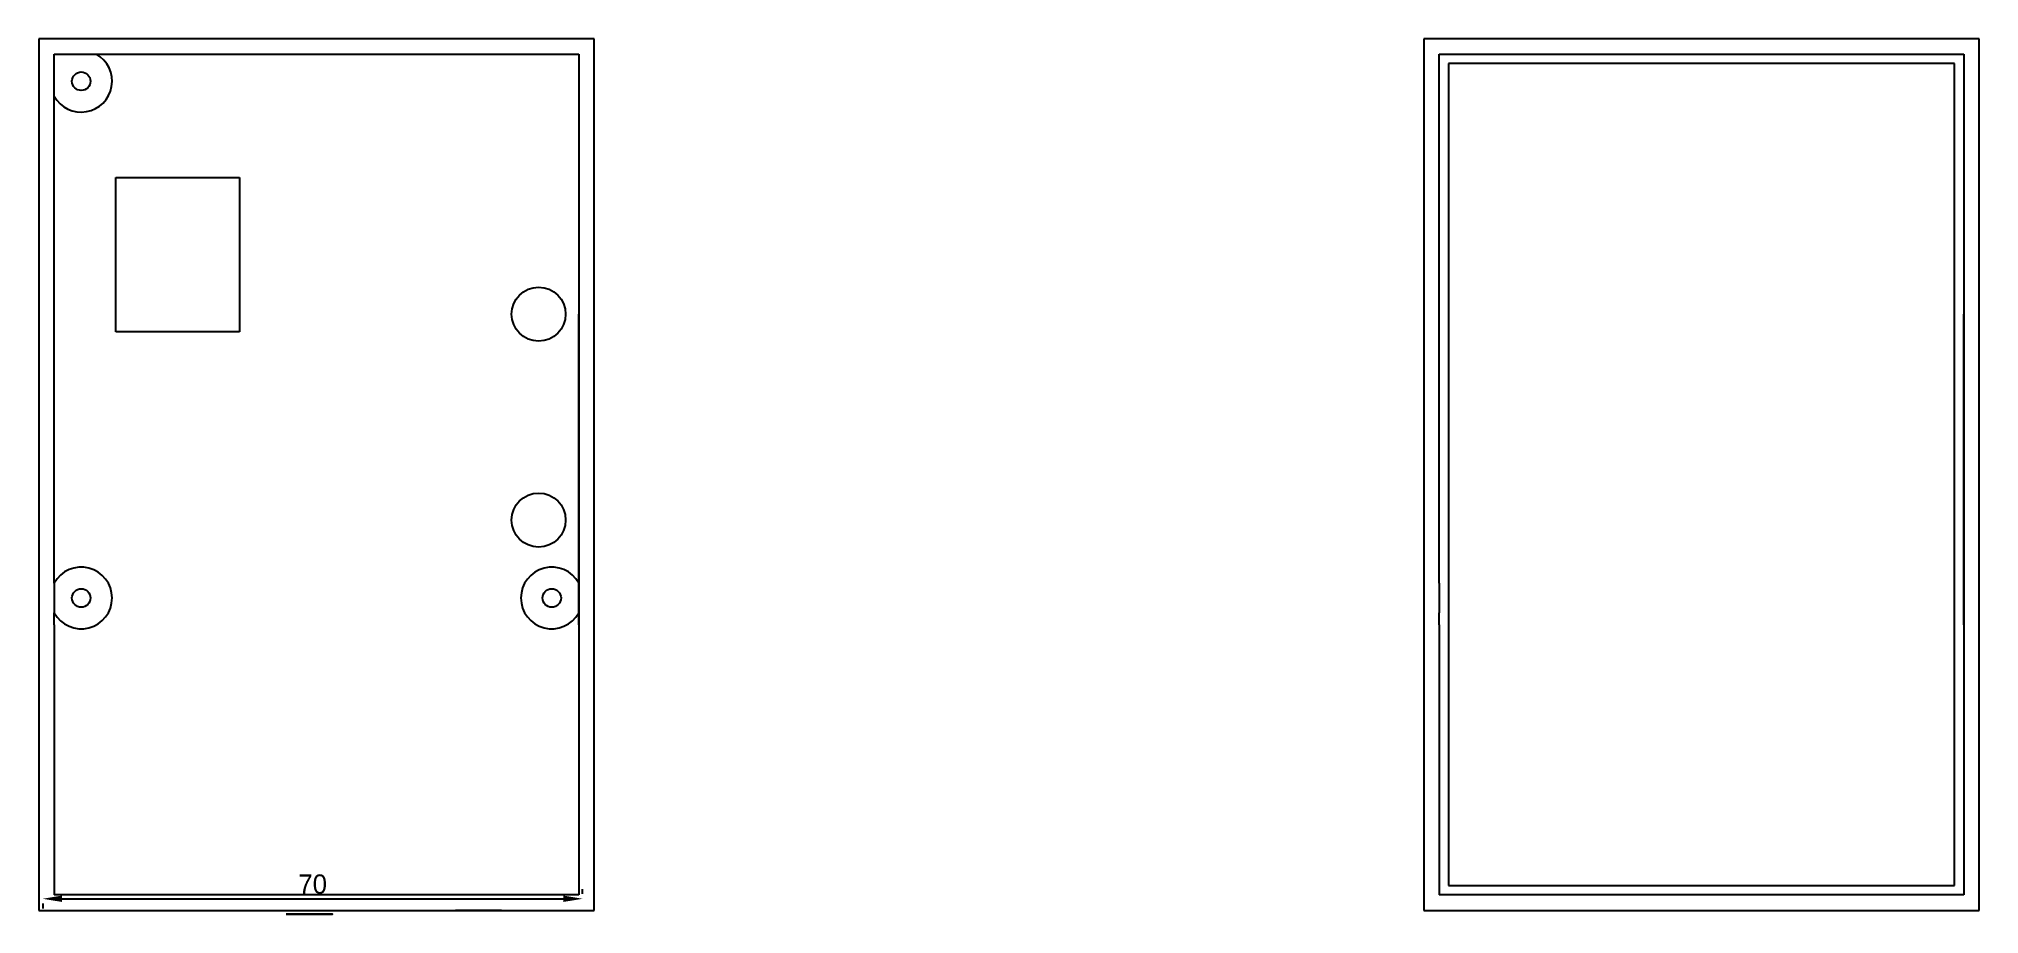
# Model space of a CAD drawing. Header units: millimetres. Extents: x -35 to 216, y -74 to 39.
import ezdxf

# ---------------------------------------------------------------- set-up
doc = ezdxf.new("R2010")
doc.units = ezdxf.units.MM
doc.layers.get('0').update_dxf_attribs({"true_color": 0xc2ced6})
doc.styles.get("Standard").update_dxf_attribs({"font": 'GreatVibes-Regular.ttf'})
doc.dimstyles.new('ISO-25', dxfattribs={"dimtxt": 2.5, "dimasz": 2.5, "dimexe": 1.25, "dimexo": 0.625, "dimtad": 1, "dimtxsty": 'Standard', "dimcen": 2.5, "dimadec": 0, "dimazin": 0, "dimtfac": 1, "dimtmove": 0, "dimatfit": 3, "dimfxl": 1, "dimarcsym": 0})

# ---------------------------------------------------------------- blocks, each defined once
blk = doc.blocks.new('*D1')
at = {"color": 0, "lineweight": -2, "transparency": 16777216}
for p, q in [((-34.93, -72.82), (-34.93, -73.45)), ((-32.43, -72.2), (32.57, -72.2)), ((35.07, -71.57), (35.07, -70.95))]:
    blk.add_line(p, q, dxfattribs=at)
at = {"color": 0, "transparency": 16777216}
for points in [[(-32.43, -71.78), (-32.43, -72.61), (-34.93, -72.2)], [(32.57, -71.78), (32.57, -72.61), (35.07, -72.2)]]:
    blk.add_solid(points, dxfattribs=at)
at = {"layer": 'Defpoints', "color": 0, "transparency": 16777216}
for p in [(-34.93, -72.2, 35), (35.07, -72.2, 35), (35.07, -72.2)]:
    blk.add_point(p, dxfattribs=at)
at = {"color": 0, "transparency": 16777216, "insert": (0.07, -70.31), "char_height": 2.5, "attachment_point": 5}
blk.add_mtext('70', dxfattribs=at)

msp = doc.modelspace()

# ---------------------------------------------------------------- linework, layer by layer
for p, q in [((36.567, 39.302), (-35.433, 39.302)), ((-35.433, 39.302), (-35.433, -73.698)), ((36.567, -73.698), (36.567, 39.302)), ((216.112, 39.302), (144.112, 39.302)), ((144.112, 39.302), (144.112, -73.698)), ((216.112, -73.698), (216.112, 39.302)), ((-33.433, 37.302), (34.567, 37.302)), ((-33.433, 37.302), (-25.433, 37.302)), ((-33.433, -31.261), (-33.433, 37.302)), ((34.567, 37.302), (34.567, -36.698)), ((146.112, -31.261), (146.112, 37.302)), ((146.112, 37.302), (214.112, 37.302)), ((146.112, 37.302), (154.112, 37.302)), ((146.112, -31.261), (146.112, 37.302)), ((146.112, 37.302), (214.112, 37.302)), ((212.912, 36.102), (147.312, 36.102)), ((147.312, 36.102), (147.312, -70.498)), ((212.912, -70.498), (212.912, 36.102)), ((214.112, 37.302), (214.112, -36.698)), ((214.112, 37.302), (214.112, -36.698)), ((-25.433, 21.302), (-9.433, 21.302)), ((-25.433, 1.302), (-25.433, 21.302)), ((-9.433, 21.302), (-9.433, 1.302)), ((34.567, -36.698), (34.567, 3.602)), ((214.112, -36.698), (214.112, 3.602)), ((214.112, -36.698), (214.112, 3.602)), ((-9.433, 1.302), (-25.433, 1.302)), ((34.567, -36.698), (34.567, -23.098)), ((214.112, -36.698), (214.112, -23.098)), ((214.112, -36.698), (214.112, -23.098)), ((-33.433, -31.261), (-33.433, -35.134)), ((146.112, -31.261), (146.112, -35.134)), ((146.112, -31.261), (146.112, -35.134)), ((-33.433, -36.698), (-33.433, -35.134)), ((146.112, -36.698), (146.112, -35.134)), ((146.112, -36.698), (146.112, -35.134)), ((-33.433, -36.698), (-33.433, -71.698)), ((34.567, -36.698), (34.567, -71.698)), ((146.112, -36.698), (146.112, -71.698)), ((146.112, -36.698), (146.112, -71.698)), ((214.112, -36.698), (214.112, -71.698)), ((214.112, -36.698), (214.112, -71.698)), ((34.567, -71.698), (-33.433, -71.698)), ((214.112, -71.698), (146.112, -71.698)), ((214.112, -71.698), (146.112, -71.698)), ((147.312, -70.498), (212.912, -70.498)), ((-35.433, -73.698), (36.567, -73.698)), ((144.112, -73.698), (216.112, -73.698))]:
    msp.add_line(p, q)
at = {"extrusion": (-1, 0, 0)}
msp.add_line((-33.433, 37.302, 11.2), (-16.233, 37.302, 11.2), dxfattribs=at)
at = {"extrusion": (0, -1, 3.60792e-30)}
msp.add_line((-16.233, 37.302, 11.2), (-16.233, 37.302, 23.8), dxfattribs=at)
for centre, radius in [((-29.933, 33.802), 1.2), ((29.367, 3.602), 3.5), ((29.367, -23.098), 3.5), ((-29.933, -33.198), 1.2), ((31.067, -33.198), 1.2)]:
    msp.add_circle(centre, radius)
at = {"extrusion": (0, 1, -1.83697e-16)}
for centre in [(0.357, 17.5, -74.198), (-21.567, 17.5, -73.698)]:
    msp.add_circle(centre, 3, dxfattribs=at)
for centre, start, end in [((-29.933, 33.802), 208.95502, 61.04498), ((-29.933, -33.198), 208.95502, 151.04498), ((31.067, -33.198), 28.95502, 331.04498)]:
    msp.add_arc(centre, 4, start, end)

# ---------------------------------------------------------------- dimensions: what is measured, and where the dimension line sits
dim = msp.add_linear_dim(base=(35.067, -72.198), p1=(-34.933, -72.198, 35), p2=(35.067, -72.198, 35), dimstyle='ISO-25')
dim.commit()
dim.dimension.update_dxf_attribs({"geometry": '*D1', "text_midpoint": (0.067, -70.305)})

doc.saveas('drawing.dxf')
